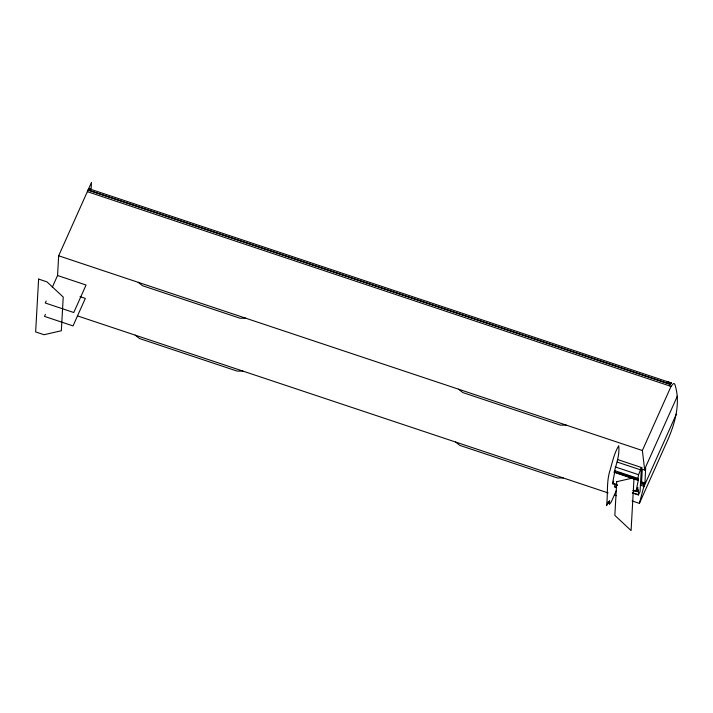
<?xml version="1.0" encoding="UTF-8"?>
<svg xmlns="http://www.w3.org/2000/svg" width="713" height="713" viewBox="0 0 713 713"><rect width="100%" height="100%" fill="white"/><g stroke="black" fill="none" stroke-linecap="round" stroke-linejoin="round"><path stroke-width="1.07" d="M641.958 467.487L641.326 468.896L644.686 470.019L642.36 450.518L671.049 386.375L673.313 383.656L674.222 383.558L674.881 384.36C680.719 402.711 675.389 422.096 668.09 439.217L639.401 503.36L632.101 500.918M52.29 287.294L57.557 275.512L58.662 255.789L91.469 182.439L91.104 189.043M88.644 189.56L88.697 188.633L671.307 382.988L669.373 385.813M632.921 490.553L635.978 491.569L638.26 480.455L614.241 472.3C616.282 463.655 619.847 455.179 618.706 445.741C614.294 453.227 612.449 461.614 610.239 469.689C606.273 481.017 608.037 493.744 606.576 505.695L608.465 501.471L608.358 503.378L609.615 500.562L609.401 504.394L611.184 502.086L616.175 490.927M614.918 487.086L614.802 483.949M617.921 459.653L641.406 467.487L638.581 474.706L637.743 479.751L638.331 479.109L638.26 480.455M633.554 490.196L637.636 491.56L637.868 487.344L635.978 491.569M641.406 467.487L640.051 491.676L638.402 494.92L638.393 489.867L637.636 491.56M639.401 503.36L643.732 487.05L643.777 486.284L640.417 485.17L641.593 481.872L642.306 469.234M643.777 486.284L644.953 482.986L645.657 468.031L644.686 470.019M670.086 384.209L88.073 190.041L670.086 384.209L670.719 382.801L670.666 383.728M617.601 485.437L612.503 483.735L614.847 471.275L614.241 472.3M46.14 301.038L45.258 302.998L73.769 312.517L86.068 285.022L57.557 275.512M45.391 314.442L44.509 316.403L73.02 325.912L85.319 298.426L80.043 296.661M612.503 483.735L613.635 481.204M644.739 469.056L677.35 396.152M643.732 487.05L676.343 414.146M245.842 318.239L240.058 318.248L142.44 285.681L138.162 282.312M242.892 371.081L237.099 371.09L139.481 338.523L135.212 335.155M566.211 425.108L560.418 425.126L462.799 392.56L458.521 389.191M563.252 477.951L557.468 477.968L459.849 445.402L455.571 442.033M671.307 382.988L667.368 381.678M671.049 386.375L87.351 191.654L89.285 188.82L89.927 188.633L90.257 189.328M58.662 255.789L642.36 450.518M617.235 462.086L640.72 469.92M615.096 466.872L638.581 474.706M614.882 470.705L638.367 478.539M618.937 472.639L624.035 474.341M626.076 475.027L637.315 478.771M614.258 471.926L637.743 479.751M641.593 481.872L644.953 482.986M641.415 482.737L644.775 483.86M641.049 483.762L644.4 484.876M614.151 483.726L617.217 484.742M614.642 486.819L616.683 487.505M633.019 492.95L638.126 494.653M632.279 492.879L638.402 494.92M77.672 315.957L608.109 492.915M614.365 495.009L616.451 495.704M38.609 279.077L35.65 331.919L44.037 334.718L61.345 330.734L63.225 297.045L46.987 281.876L38.609 279.077M616.736 481.694L614.847 515.392L631.085 530.561L634.044 477.719L616.736 481.694"/></g></svg>
